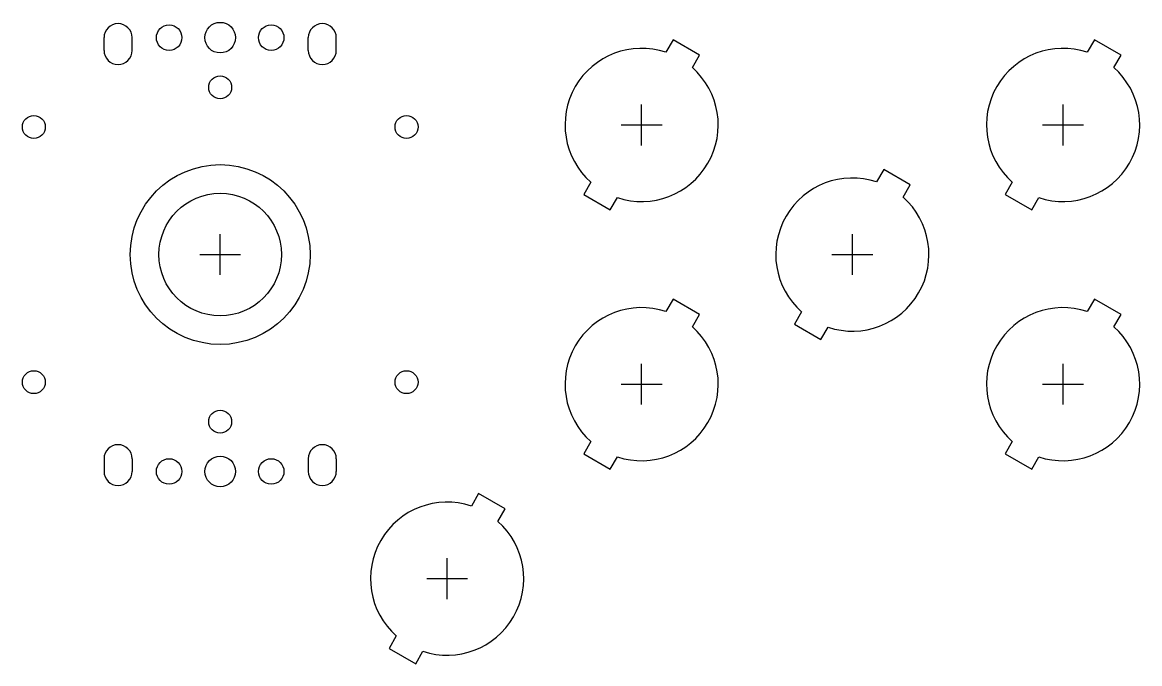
# Model space of a CAD drawing. Header units: millimetres. Extents: x -39 to 180, y -80 to 46.
import ezdxf

# ---------------------------------------------------------------- set-up
doc = ezdxf.new("R2010")
doc.units = ezdxf.units.MM
for name, color, linetype in [('BUTTONS', 1, 'Continuous'), ('GL_PLATE_HOLES', 2, 'Continuous'), ('JOYSTICK_BORE_24', 5, 'Continuous'), ('JOYSTICK_BORE_35.25', 3, 'Continuous'), ('REFERENCE', 8, 'Continuous')]:
    doc.layers.add(name, color=color, linetype=linetype)

msp = doc.modelspace()

# ---------------------------------------------------------------- linework, layer by layer
at = {"layer": 'BUTTONS'}
for points in [[(87.3, 39.63, 0.816497), (72.6, 14.17), (71.2, 11.74), (76.4, 8.74), (77.8, 11.17, 0.816497), (92.5, 36.63), (93.9, 39.06), (88.7, 42.06)], [(169.85, 39.63, 0.816497), (155.15, 14.17), (153.75, 11.74), (158.95, 8.74), (160.35, 11.17, 0.816497), (175.05, 36.63), (176.45, 39.06), (171.25, 42.06)], [(128.58, 14.23, 0.816497), (113.88, -11.23), (112.48, -13.66), (117.67, -16.66), (119.07, -14.23, 0.816497), (133.77, 11.23), (135.17, 13.66), (129.98, 16.66)], [(87.3, -11.17, 0.816497), (72.6, -36.63), (71.2, -39.06), (76.4, -42.06), (77.8, -39.63, 0.816497), (92.5, -14.17), (93.9, -11.74), (88.7, -8.74)], [(169.85, -11.17, 0.816497), (155.15, -36.63), (153.75, -39.06), (158.95, -42.06), (160.35, -39.63, 0.816497), (175.05, -14.17), (176.45, -11.74), (171.25, -8.74)], [(49.2, -49.27, 0.816497), (34.5, -74.73), (33.1, -77.16), (38.3, -80.16), (39.7, -77.73, 0.816497), (54.4, -52.27), (55.8, -49.84), (50.6, -46.84)]]:
    msp.add_lwpolyline(points, format="xyb", close=True, dxfattribs=at)
at = {"layer": 'GL_PLATE_HOLES'}
for p, q in [((-22.75, 40), (-22.75, 42.5)), ((-17.25, 40), (-17.25, 42.5)), ((17.25, 40), (17.25, 42.5)), ((22.75, 40), (22.75, 42.5)), ((-22.75, -40), (-22.75, -42.5)), ((-17.25, -40), (-17.25, -42.5)), ((17.25, -40), (17.25, -42.5)), ((22.75, -40), (22.75, -42.5))]:
    msp.add_line(p, q, dxfattribs=at)
for centre, radius in [((-10, 42.5), 2.5), ((0, 42.5), 3), ((10, 42.5), 2.5), ((0, 32.75), 2.25), ((-36.5, 25), 2.25), ((36.5, 25), 2.25), ((-36.5, -25), 2.25), ((36.5, -25), 2.25), ((0, -32.75), 2.25), ((-10, -42.5), 2.5), ((0, -42.5), 3), ((10, -42.5), 2.5)]:
    msp.add_circle(centre, radius, dxfattribs=at)
for centre, start, end in [((-20, 42.5), 0, 180), ((20, 42.5), 0, 180), ((-20, 40), 180, 360), ((20, 40), 180, 360), ((-20, -40), 0, 180), ((20, -40), 0, 180), ((-20, -42.5), -180, 0), ((20, -42.5), -180, 0)]:
    msp.add_arc(centre, 2.75, start, end, dxfattribs=at)
at = {"layer": 'JOYSTICK_BORE_24'}
msp.add_circle((0, 0), 12, dxfattribs=at)
at = {"layer": 'JOYSTICK_BORE_35.25'}
msp.add_circle((0, 0), 17.62, dxfattribs=at)
at = {"layer": 'REFERENCE'}
for p, q in [((82.55, 21.4), (82.55, 29.4)), ((165.1, 21.4), (165.1, 29.4)), ((78.55, 25.4), (86.55, 25.4)), ((161.1, 25.4), (169.1, 25.4)), ((0, -4), (0, 4)), ((123.83, -4), (123.83, 4)), ((-4, 0), (4, 0)), ((119.83, 0), (127.83, 0)), ((82.55, -29.4), (82.55, -21.4)), ((165.1, -29.4), (165.1, -21.4)), ((78.55, -25.4), (86.55, -25.4)), ((161.1, -25.4), (169.1, -25.4)), ((44.45, -67.5), (44.45, -59.5)), ((40.45, -63.5), (48.45, -63.5))]:
    msp.add_line(p, q, dxfattribs=at)

doc.saveas('drawing.dxf')
